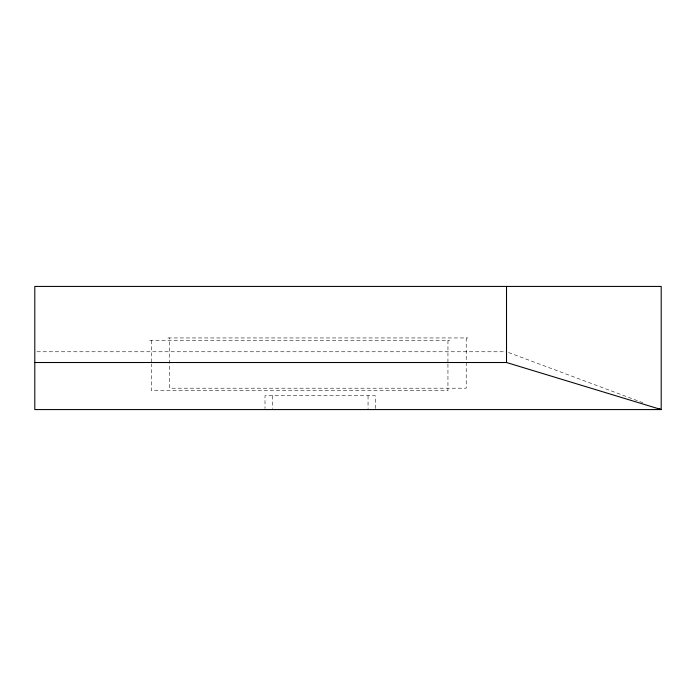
<?xml version="1.0" encoding="UTF-8"?>
<svg xmlns="http://www.w3.org/2000/svg" width="696" height="696" viewBox="0 0 696 696"><rect width="100%" height="100%" fill="white"/><g stroke="black" fill="none" stroke-linecap="round" stroke-linejoin="round"><path stroke-width="0.52" stroke-dasharray="3.48 2.61" d="M167.919 337.952L467.999 337.952M149.649 340.457L449.729 340.457M36.975 351.767L506.523 351.767M508.558 352.533L642.887 402.723M466.224 337.952L466.224 388.203L169.702 388.203L169.702 337.952M447.946 340.457L447.946 362.921M447.946 363.991L447.946 390.717L151.424 390.717L151.424 363.991M375.353 408.5L375.353 395.746L265.011 395.746L265.011 408.5M368.045 395.746L368.045 408.5M272.319 395.746L272.319 408.5M151.424 340.457L151.424 362.921"/><path stroke-width="1.04" d="M34.8 362.512L506.523 362.512L661.2 409.57L661.2 286.43L34.8 286.43L34.8 409.57L661.2 409.57L659.164 408.804M506.523 286.43L506.523 362.512"/></g></svg>
